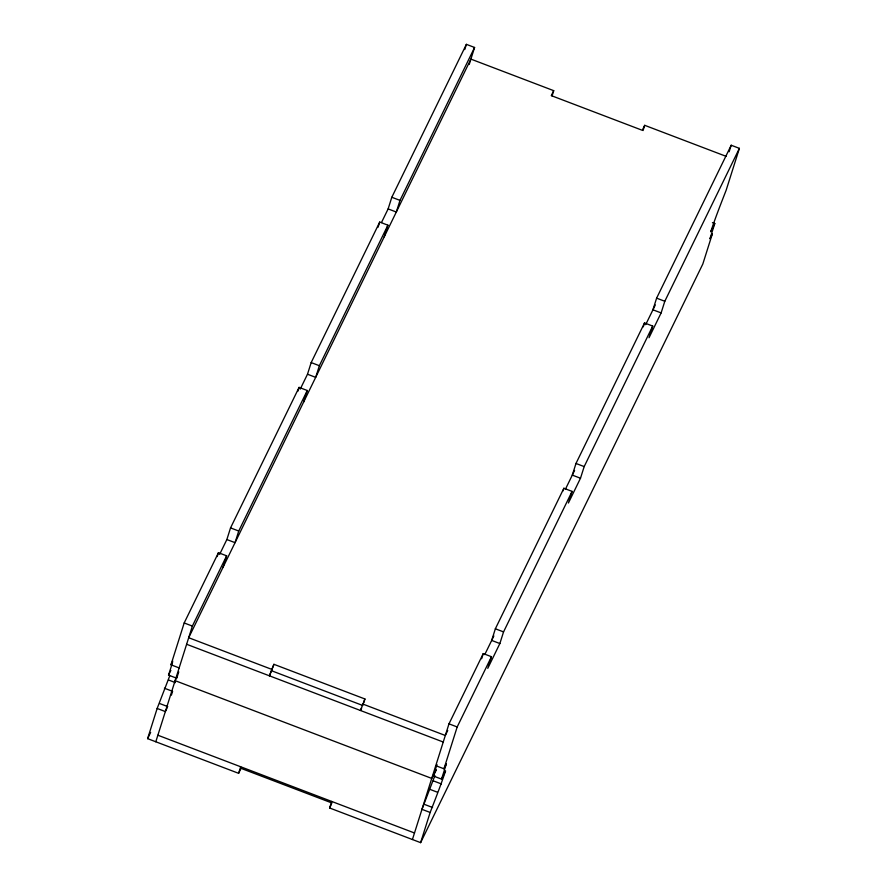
<?xml version="1.0" encoding="UTF-8"?>
<svg xmlns="http://www.w3.org/2000/svg" width="887" height="887" viewBox="0 0 887 887"><rect width="100%" height="100%" fill="white"/><g stroke="black" fill="none" stroke-linecap="round" stroke-linejoin="round"><path stroke-width="1.33" d="M332.026 803.023L241.031 768.353L238.614 773.32L147.608 738.649L157.154 708.458L169.683 676.016M179.152 667.922L170.958 664.795L184.186 622.962L218.446 552.701L226.64 555.816L222.959 567.458M178.753 671.869L176.735 678.233L168.541 675.118L172.566 662.389M155.802 741.765L192.368 626.078L226.64 555.816M171.391 695.153L172.599 691.339L164.405 688.212M217.226 556.581L218.446 552.701M219.61 554.419L226.861 539.54L230.542 527.898L299.085 387.386L307.268 390.502L303.587 402.144M307.268 390.502L238.736 531.025L235.055 542.667L226.861 539.54M297.855 391.267L299.085 387.386M300.238 389.105L307.501 374.225L311.171 362.583L379.714 222.072L387.907 225.187L384.226 236.829M387.907 225.187L319.364 365.71L315.683 377.352L307.501 374.225M378.073 227.238L379.714 222.072M381.477 222.548L388.129 208.911L391.81 197.269L466.385 44.35L474.578 47.466L469.212 64.463M474.578 47.466L399.993 200.384L396.312 212.026L388.129 208.911M464.733 49.583L466.385 44.35M238.614 773.32L240.676 766.767M273.917 664.308L269.437 675.816L273.917 664.308L364.923 698.978L363.681 702.903M552.058 95.896L553.71 90.662L470.897 59.107L188.687 637.72L271.5 669.264M712.438 222.637L714.778 223.524L709.944 238.803L712.361 233.846L702.814 264.038L420.615 842.65L329.609 807.979L331.683 801.438M364.923 698.978L360.432 710.487L361.641 708.003M412.422 839.534L448.988 723.836L483.26 653.586L491.453 656.702L487.772 668.343L499.869 643.541L503.55 631.899L572.082 491.387L563.888 488.26L495.356 628.783L491.675 640.425L499.869 643.541M436.981 764.539L433.355 776.003L441.549 779.119L445.573 770.847C440.939 784.917 435.506 798.677 430.151 812.459L421.968 809.332L434.907 775.593M643.053 130.566L644.705 125.322L726.231 156.378M420.615 842.65L430.151 812.459M435.772 765.681L443.955 768.796L457.182 726.963L491.453 656.702M441.549 779.119L446.372 763.84L443.955 768.796M481.63 658.753L483.26 653.586M563.079 490.855L563.888 488.26M575.985 463.469L572.303 475.11L580.497 478.226L584.178 466.584L652.71 326.072L644.527 322.946L575.985 463.469L584.178 466.584M572.082 491.387L568.401 503.029L580.497 478.226M643.297 326.826L644.527 322.946M656.613 298.154L652.932 309.796L661.125 312.911L664.806 301.27L739.392 148.351L731.198 145.235L656.613 298.154L664.806 301.27M652.71 326.072L649.029 337.714L661.125 312.911M729.136 151.766L731.198 145.235M739.392 148.351L726.165 190.184C720.809 203.966 715.377 217.725 710.742 231.795L714.778 223.524M170.958 664.795L172.765 661.081M168.541 675.118L170.847 670.395M176.945 676.925L175.116 680.651L431.736 778.409L435.983 769.705M147.608 738.649L150.646 732.429M167.155 707.859L165.348 711.574L157.154 708.458M553.71 90.662L551.293 95.619L642.288 130.289L644.705 125.322M329.609 807.979L331.428 804.265M447.735 730.511L445.307 735.478L362.506 703.934M484.757 654.606L493.859 635.935M565.474 489.103L574.576 470.443M645.681 324.664L655.305 304.951M433.355 776.003L436.238 770.093M391.81 197.269L399.993 200.384M311.171 362.583L319.364 365.71M230.542 527.898L238.736 531.025M495.356 628.783L503.55 631.899M184.186 622.962L192.368 626.078M448.988 723.836L457.182 726.963M271.854 670.86L362.85 705.52M186.625 644.272L443.245 742.031M168.441 679.952L175.46 682.624M433.244 780.826L441.438 783.953M429.219 789.097L437.402 792.213M159.571 703.491L167.765 706.617M424.385 804.376L432.579 807.492M157.875 735.223L414.495 832.982"/></g></svg>
